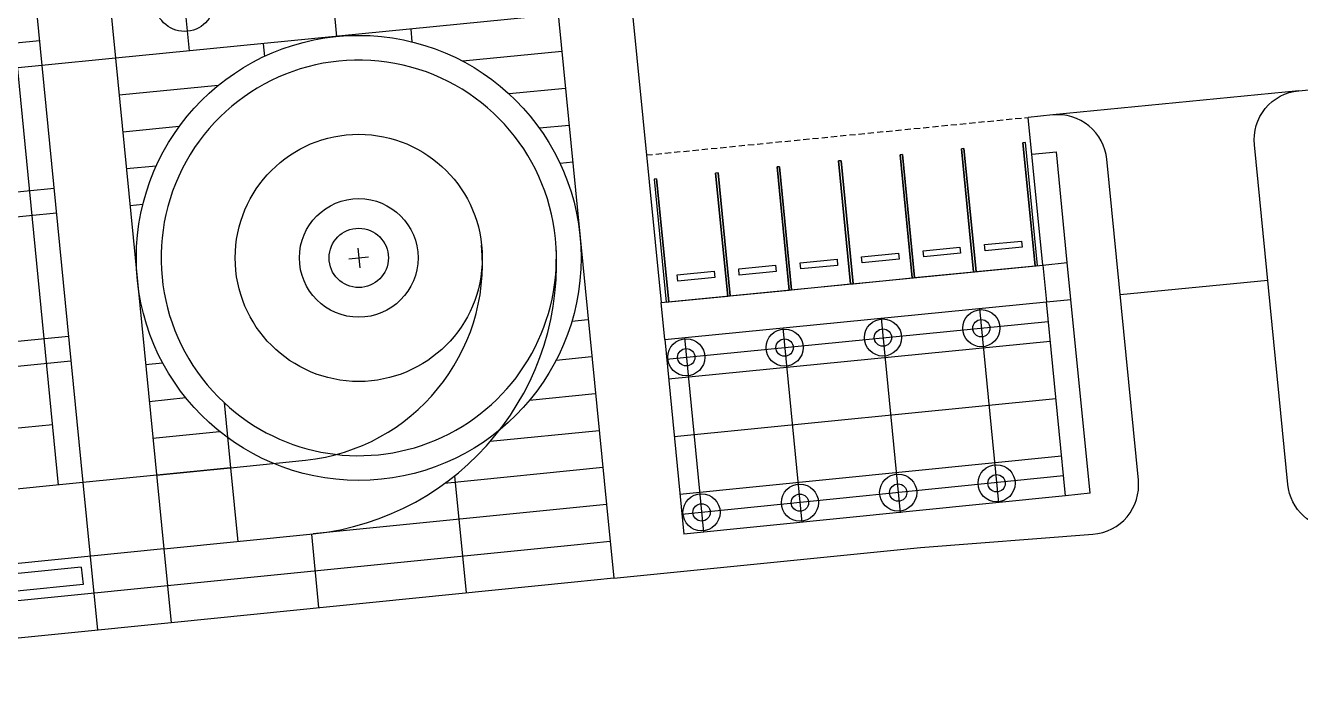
# Model space of a CAD drawing. Header units: millimetres. Extents: x -244126 to 368105, y -173968 to 259060.
# Drawn here: x -165940.2 to -165828.9, y 87746 to 87803.5 of the extents above; entities that cross this region are included whole.
import ezdxf
from ezdxf.xclip import XClip

# ---------------------------------------------------------------- set-up
doc = ezdxf.new("R2010")
doc.units = ezdxf.units.MM
doc.header["$MEASUREMENT"] = 0
doc.header["$XCLIPFRAME"] = 0
doc.linetypes.add('DASHED2', pattern=[0.375, 0.25, -0.125])
doc.layers.add('CONTOUR 0.50M', color=8, linetype='Continuous')
doc.layers.add('WALL', color=2, linetype='Continuous')

# ---------------------------------------------------------------- blocks, each defined once
blk = doc.blocks.new('A$Cb4239c8d')
at = {"layer": 'WALL', "color": 8}
for points in [[(0, 6), (0.1, 6), (0.1, 1), (0, 1)], [(2.5, 6), (2.6, 6), (2.6, 1), (2.5, 1)], [(0.55, 4.95), (2.05, 4.95), (2.05, 5.2), (0.55, 5.2)]]:
    blk.add_lwpolyline(points, close=True, dxfattribs=at)
blk.add_lwpolyline([(0.1, 1), (0.1, 6), (2.5, 6), (2.5, 1)], dxfattribs=at)
blk = doc.blocks.new('A$C4f9aee8a')
at = {"layer": 'WALL', "color": 1}
for p, q in [((0.359, 0.796), (0.437, 0)), ((0, 0.359), (0.796, 0.437))]:
    blk.add_line(p, q, dxfattribs=at)
blk = doc.blocks.new('G$CE2FEF259')
at = {"layer": 'CONTOUR 0.50M', "color": 8}
for p, q in [((2332.341, 933.375), (2337.035, 885.706)), ((2348.312, 903.848), (2346.744, 919.771)), ((2342.341, 903.26), (2340.773, 919.183)), ((2351.297, 904.142), (2351.348, 903.63)), ((2345.326, 903.554), (2345.377, 903.042)), ((2339.355, 902.966), (2336.37, 902.672)), ((2387.239, 901.653), (2377.287, 900.673)), ((2376.88, 894.604), (2377.027, 893.111)), ((2378.022, 893.209), (2377.875, 894.702)), ((2380.013, 893.405), (2385.984, 893.993)), ((2361.577, 891.59), (2361.43, 893.082)), ((2361.577, 891.59), (2377.027, 893.111)), ((2374.315, 892.844), (2375.09, 884.979)), ((2361.655, 890.793), (2377.106, 892.315)), ((2370.335, 892.452), (2371.109, 884.587)), ((2366.354, 892.06), (2367.128, 884.195)), ((2265.794, 884.669), (2337.448, 891.725)), ((2361.577, 891.59), (2362.352, 883.724)), ((2361.734, 889.997), (2377.184, 891.519)), ((2362.373, 891.668), (2363.148, 883.803)), ((2265.892, 883.674), (2337.546, 890.73)), ((2320.871, 886.586), (2336.794, 888.154)), ((2341.016, 886.106), (2338.03, 885.812)), ((2344.001, 886.405), (2344.295, 883.414)), ((2338.03, 885.806), (2338.325, 882.82)), ((2353.076, 886.079), (2353.542, 881.344)), ((2347.28, 883.719), (2347.571, 880.756)), ((2338.325, 882.82), (2338.619, 879.835)), ((2337.966, 882.382), (2338.034, 881.686))]:
    blk.add_line(p, q, dxfattribs=at)
for points in [[(2336.271, 903.668), (2311.922, 901.27)], [(2357.415, 903.238), (2353.41, 902.843)], [(2336.37, 902.672), (2311.445, 900.218)], [(2343.508, 901.868), (2339.502, 901.474)], [(2357.562, 901.745), (2355.282, 901.52)], [(2341.93, 900.205), (2339.649, 899.981)], [(2357.709, 900.252), (2356.509, 900.134)], [(2340.996, 898.606), (2339.796, 898.488)], [(2357.856, 898.759), (2357.344, 898.709)], [(2336.86, 897.696), (2330.291, 897.05)], [(2340.455, 897.046), (2339.943, 896.995)], [(2336.958, 896.701), (2330.389, 896.054)], [(2358.471, 892.38), (2357.817, 892.314)], [(2358.62, 890.887), (2357.18, 890.743)], [(2340.561, 890.583), (2341.255, 890.652)], [(2340.71, 889.09), (2342.191, 889.239)], [(2358.77, 889.395), (2356.106, 889.128)], [(2377.411, 889.198), (2361.964, 887.648)], [(2340.86, 887.598), (2343.565, 887.869)], [(2358.92, 887.902), (2354.513, 887.46)], [(2377.639, 886.867), (2362.192, 885.316)], [(2359.07, 886.41), (2352.668, 885.767)], [(2377.719, 886.071), (2362.272, 884.52)], [(2377.799, 885.275), (2362.352, 883.724)], [(2359.22, 884.917), (2347.35, 883.726)], [(2359.367, 883.425), (2357.783, 883.266), (2341.457, 881.627)], [(2337.966, 882.382), (2321.847, 880.765)], [(2341.457, 881.627), (2318.567, 879.33), (2316.581, 879.132)], [(2338.034, 881.686), (2321.915, 880.068)], [(2359.514, 881.932), (2357.933, 881.773), (2341.604, 880.134)]]:
    blk.add_lwpolyline(points, dxfattribs=at)
blk.add_lwpolyline([(2344.001, 886.405), (2347.043, 886.71, 0.410284), (2354.168, 895.4)], format="xyb", dxfattribs=at)
for radius in [9, 5]:
    blk.add_circle((2349.194, 894.892), radius, dxfattribs=at)
blk.add_arc((2349.194, 894.892), 8, 227.034, 3.0011, dxfattribs=at)
at = {"layer": 'WALL', "color": 8}
for p, q in [((2356.931, 938.765), (2361.43, 893.082)), ((2354.239, 935.491), (2359.22, 884.917)), ((2334.997, 916.605), (2336.37, 902.672)), ((2337.983, 916.899), (2339.355, 902.966)), ((2336.37, 902.672), (2338.03, 885.806)), ((2339.355, 902.966), (2341.31, 883.12)), ((2376.88, 894.604), (2376.292, 900.575)), ((2376.439, 899.082), (2377.434, 899.18)), ((2377.875, 894.702), (2377.434, 899.18)), ((2361.43, 893.082), (2376.88, 894.604)), ((2376.88, 894.604), (2377.875, 894.702)), ((2377.027, 893.111), (2378.022, 893.209)), ((2377.799, 885.275), (2377.027, 893.111)), ((2378.794, 885.374), (2378.022, 893.209)), ((2343.741, 889.038), (2344.001, 886.405)), ((2359.22, 884.917), (2359.514, 881.932)), ((2341.31, 883.12), (2341.604, 880.134))]:
    blk.add_line(p, q, dxfattribs=at)
at = {"layer": 'WALL', "color": 8, "linetype": 'DASHED2'}
blk.add_line((2360.842, 899.053), (2376.292, 900.575), dxfattribs=at)
at = {"layer": 'WALL', "color": 8}
for points in [[(2357.268, 904.73), (2339.355, 902.966)], [(2341.01, 886.105), (2344.001, 886.405)], [(2344.001, 886.405), (2341.016, 886.106)], [(2338.03, 885.806), (2318.118, 883.808), (2316.14, 883.61)], [(2378.794, 885.374), (2377.799, 885.275)], [(2341.31, 883.12), (2318.418, 880.823), (2316.434, 880.624)], [(2341.604, 880.134), (2318.717, 877.838), (2316.728, 877.639)]]:
    blk.add_lwpolyline(points, dxfattribs=at)
for points in [[(2405.858, 883.107, 0.049075), (2400.021, 883.766), (2395.475, 883.832), (2388.759, 883.928, -0.381618), (2386.798, 885.732), (2385.445, 899.467, -0.414214), (2387.239, 901.653), (2388.21, 901.749)], [(2359.514, 881.932), (2371.926, 883.178), (2378.914, 883.713, 0.420571), (2380.752, 885.903), (2379.474, 898.879, 0.414214), (2377.287, 900.673), (2376.292, 900.575)], [(2341.31, 883.12), (2347.35, 883.726, 0.410514), (2357.155, 895.676, 0.382017)]]:
    blk.add_lwpolyline(points, format="xyb", dxfattribs=at)
for centre, radius in [((2342.145, 905.251), 1.2), ((2349.194, 894.892), 2.4), ((2349.194, 894.892), 1.2), ((2374.394, 892.048), 0.75), ((2370.412, 891.671), 0.75), ((2374.394, 892.048), 0.35), ((2366.432, 891.264), 0.75), ((2370.412, 891.671), 0.35), ((2362.452, 890.872), 0.75), ((2366.432, 891.264), 0.35), ((2362.452, 890.872), 0.35), ((2371.029, 885.399), 0.75), ((2375.011, 885.776), 0.75), ((2375.011, 885.776), 0.35), ((2367.05, 884.992), 0.75), ((2371.029, 885.399), 0.35), ((2363.069, 884.6), 0.75), ((2367.05, 884.992), 0.35), ((2363.069, 884.6), 0.35)]:
    blk.add_circle(centre, radius, dxfattribs=at)
blk.add_arc((2349.194, 894.892), 8, 5.6243, 227.034, dxfattribs=at)
at = {"layer": 'WALL', "color": 8, "xscale": -1, "rotation": 185.6243297144689}
for p in [(2373.493, 900.299), (2368.517, 899.809), (2371.005, 900.054), (2363.541, 899.319), (2366.029, 899.564), (2361.053, 899.074)]:
    blk.add_blockref('A$Cb4239c8d', p, dxfattribs=at)
at = {"layer": 'WALL', "color": 8}
blk.add_blockref('A$C4f9aee8a', (2348.796, 894.494), dxfattribs=at)

msp = doc.modelspace()

# ---------------------------------------------------------------- block references
at = {"layer": 'WALL'}
ref = msp.add_blockref('G$CE2FEF259', (-170976.46562, 85853.65289), dxfattribs=dict(at, xscale=2.15622, yscale=2.15622, zscale=2.15622))
XClip(ref).set_block_clipping_path([(229.8917036206, 427.7812507302), (2596.1703750715, 1370.8402830809)])

doc.saveas('drawing.dxf')
